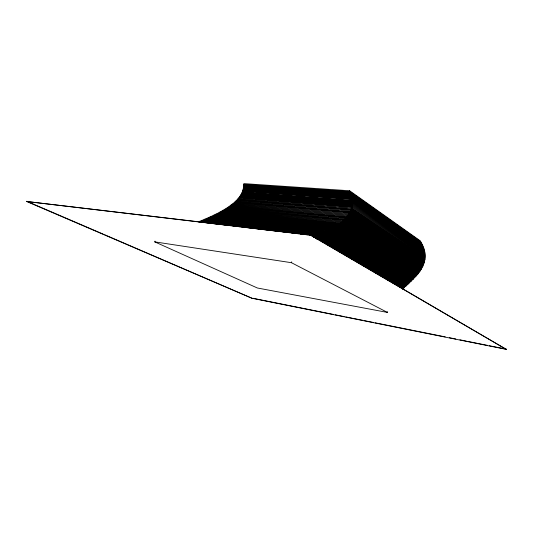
<?xml version="1.0" encoding="UTF-8"?>
<svg xmlns="http://www.w3.org/2000/svg" width="533" height="533" viewBox="0 0 533 533"><rect width="100%" height="100%" fill="white"/><g stroke="black" fill="none" stroke-linecap="round" stroke-linejoin="round"><path stroke-width="0.8" d="M506.297 349.382L310.839 235L26.65 201.494L252.036 298.28L506.297 349.382L310.732 235.353L310.839 235M421.15 269.412L421.343 268.665L345.091 219.063L344.851 219.929L421.15 269.412L419.498 269.185M424.968 254.747L425.167 253.988L352.353 203.926L240.896 194.885L241.129 194.125L352.599 203.06L352.353 203.926M425.028 255.68L425.221 254.927L352.28 204.892L240.403 195.704L240.643 194.945L352.526 204.026L352.28 204.892M425.048 256.606L425.241 255.853L352.166 205.851L239.877 196.517L240.117 195.758L352.413 204.985L352.166 205.851M346.903 217.464L347.15 216.598L422.669 266.253L422.476 267.006L346.903 217.464L229.97 206.258L230.203 205.505L347.529 216.625L422.862 266.187L423.062 265.434L347.776 215.758L347.529 216.625M425.028 257.526L425.221 256.773L352.007 206.797L239.317 197.317L239.557 196.557L352.246 205.931L351.8 207.737L425.161 257.679L424.968 258.432L351.547 208.663L237.651 198.909L237.412 199.668L351.254 209.589L424.868 259.331L425.067 258.578L351.5 208.723L351.793 207.803L238.318 198.136L238.084 198.896M424.361 261.969L424.561 261.217L350.381 211.428L350.141 212.294L424.361 261.969L422.722 261.756M411.19 281.204L411.389 280.451L330.7 231.082L330.447 231.948L411.19 281.204L409.551 280.951M413.308 279.105L413.501 278.353L333.711 228.957L212.274 215.672L212.034 216.418L333.458 229.823L413.308 279.105L411.669 278.859M414.674 277.68L414.874 276.933L335.657 227.511L214.739 214.493L214.499 215.245L335.41 228.377L414.674 277.68L413.035 277.433M416 276.234L416.193 275.488L337.549 226.039L217.158 213.293L216.918 214.046L337.302 226.905L416 276.234L414.361 275.994M416.839 274.755L416.639 275.508L338.228 226.159L218.104 213.433L218.343 212.68L338.475 225.292L416.839 274.755L415.194 274.515M423.735 248.931L423.928 248.171L352.246 198.089L242.988 189.895L242.748 190.661L352 198.949L423.049 248.451M417.266 274.768L417.466 274.015L339.374 224.54L219.516 212.067L219.276 212.82L339.128 225.406L417.266 274.768L415.627 274.528M417.879 274.022L418.079 273.276L340.261 223.78L220.675 211.441L220.435 212.194L340.014 224.646L417.879 274.022L416.24 273.789M418.472 273.276L418.671 272.523L341.127 223.014L340.88 223.88L418.472 273.276L416.44 273.036M419.051 272.516L419.244 271.763L341.966 222.241L341.72 223.107L419.051 272.516L417.406 272.283M424.548 251.882L424.741 251.123L352.599 201.101L241.995 192.46L241.755 193.219L352.36 201.96L424.928 252.089L424.728 252.849M420.144 270.977L420.337 270.231L343.578 220.669L343.339 221.535L420.144 270.977L418.498 270.744M424.868 253.801L425.067 253.042L352.38 202.946L241.342 194.059L241.582 193.299L352.626 202.087L352.38 202.946M402.495 289.266L402.695 288.52L318.221 239.184L316.569 238.984M401.576 288.346L403.208 288.606L403.401 287.86L319.254 238.524L315.969 238.124M402.282 287.68L403.927 287.947L404.121 287.2L320.3 237.871L313.69 237.072M403.934 285.615L406.099 285.954L406.299 285.208L323.438 235.872L199.482 221.235L199.242 221.981M405.193 285.028L406.832 285.282L407.025 284.535L324.484 235.2L200.781 220.695L200.541 221.442M407.558 284.615L407.758 283.869L325.53 234.527L325.277 235.393L407.558 284.615L405.107 284.229M406.126 283.609L408.291 283.936L408.491 283.19L326.569 233.847L203.366 219.616L203.133 220.362M409.024 283.256L409.217 282.51L327.608 233.161L204.659 219.063L204.419 219.809L327.362 234.027L409.024 283.256L407.385 283.003M155.016 241.129L154.763 241.875L257.366 287.993L387.444 312.425L387.644 311.665M351.514 196.897L351.76 196.037L243.441 188.142L243.208 188.909L351.514 196.897L378.736 215.952M345.564 219.116L345.81 218.25L421.81 267.866L421.616 268.619L345.564 219.116L227.225 207.55L226.985 208.303L344.851 219.929M351.78 197.93L352.027 197.07L243.235 189.022L242.995 189.788L351.78 197.93L423.375 247.925L423.568 247.172L352.027 197.07M346.497 217.424L422.256 267.066L422.056 267.819L346.25 218.29L346.497 217.424L229.237 206.191L228.997 206.951M352 198.949L352.246 198.089M352.166 199.962L352.413 199.102L242.695 190.761L242.462 191.52M348.122 215.772L348.369 214.906L423.422 264.608L423.222 265.361L348.122 215.772L231.149 204.805L230.909 205.558M352.286 200.968L352.533 200.108L242.368 191.614L242.129 192.373L352.286 200.968L424.321 250.903L424.515 250.15L352.533 200.108M348.682 214.919L348.922 214.053L423.755 263.775L423.555 264.528L348.682 214.919L232.062 204.092L231.828 204.852L233.267 205.658M352.36 201.96L352.599 201.101M349.202 214.053L349.448 213.187L424.055 262.929L423.855 263.682L349.202 214.053L232.954 203.379L232.714 204.139M349.934 212.314L424.321 262.076L424.128 262.829L349.688 213.173L349.934 212.314L234.64 201.927L234.407 202.68M350.554 211.401L350.794 210.535L424.761 260.344L424.568 261.097L350.554 211.401L235.439 201.181L235.206 201.94L350.141 212.294M236.712 200.435L236.945 199.675L351.167 209.636L424.934 259.464L424.734 260.217L350.927 210.495L351.5 208.723M335.41 228.377L335.657 227.511M336.363 227.644L336.609 226.778L215.952 213.893L215.718 214.646L336.363 227.644L415.347 276.96L415.54 276.214L336.609 226.778M337.302 226.905L337.549 226.039M338.228 226.159L338.475 225.292M339.128 225.406L339.374 224.54M340.014 224.646L340.261 223.78M349.395 191.614L349.641 190.761L243.834 183.619L243.594 184.378L349.395 191.614L351.42 193.046M349.928 192.693L350.168 191.833L243.841 184.538L243.601 185.297L349.928 192.693L351.953 194.119M350.401 193.752L350.647 192.893L243.808 185.451L243.568 186.217L350.401 193.752L378.15 213.3M342.539 222.321L342.786 221.455L419.804 270.997L419.604 271.75L342.539 222.321L222.934 210.175L222.701 210.928M350.821 194.811L351.067 193.952L243.728 186.357L243.494 187.123L350.821 194.811L422.016 244.854L422.216 244.101L351.067 193.952M344.351 219.869L420.85 269.451L420.657 270.198L344.105 220.735L344.351 219.869L226.185 208.216L225.945 208.969M351.194 195.858L351.44 194.998L243.608 187.256L243.368 188.016L351.194 195.858L422.516 245.886L422.716 245.133L351.44 194.998M408.291 283.936L326.323 234.713L326.569 233.847M327.362 234.027L327.608 233.161M328.395 233.341L328.648 232.475L205.945 218.51L205.705 219.256L328.395 233.341L409.75 282.577L409.944 281.83L328.648 232.475M329.427 232.648L329.674 231.782L410.67 281.144L410.47 281.89L329.427 232.648L206.984 218.703L207.224 217.95L330.447 231.948M331.713 230.383L412.102 279.758L411.902 280.505L331.466 231.249L331.713 230.383L209.762 216.824L209.529 217.571M332.465 230.536L332.712 229.67L211.021 216.251L210.782 216.998L332.465 230.536L412.609 279.805L412.809 279.059L332.712 229.67M333.458 229.823L333.711 228.957M334.444 229.103L334.691 228.237L213.513 215.085L213.273 215.832L334.444 229.103L413.994 278.393L414.194 277.646L334.691 228.237M403.208 288.606L319.007 239.39L319.254 238.524M403.927 287.947L320.047 238.731L320.3 237.871M321.339 237.205L404.84 286.541L404.647 287.287L321.093 238.071L321.339 237.205L312.271 236.119M322.385 236.539L405.566 285.875L405.373 286.621L322.139 237.405L322.385 236.539L309.227 234.973M406.099 285.954L323.185 236.739L323.438 235.872M406.832 285.282L324.231 236.066L324.484 235.2M387.444 312.425L291.464 262.702L291.724 261.816M252.036 298.28L104.655 234.74M233.574 203.413L233.814 202.653L349.688 213.173M235.972 201.194L236.212 200.435L350.927 210.495M238.717 198.109L238.957 197.35L352.04 206.871M223.8 210.282L224.04 209.529L343.339 221.535M224.886 209.629L225.119 208.876L344.105 220.735M228.004 207.63L228.244 206.877L346.25 218.29M208.263 218.137L208.496 217.391L331.466 231.249M201.834 220.902L202.074 220.156L326.323 234.713M341.72 223.107L221.815 210.815L221.575 211.561L340.88 223.88M202.66 221.002L325.277 235.393M201.361 221.541L324.231 236.066M198.183 221.768L199.822 221.961M201.467 222.154L208.876 223.034M210.515 223.234L231.082 225.679M232.728 225.872L240.13 226.758M241.775 226.951L271.39 230.476M273.036 230.669L280.438 231.549M282.084 231.748L289.486 232.628M291.131 232.821L298.533 233.707M300.179 233.9L307.581 234.78M26.65 201.494L323.185 236.739M312.271 236.226L322.139 237.405M313.677 237.178L321.093 238.071M315.916 238.231L320.047 238.731M317.362 239.19L319.007 239.39M423.229 259.118L424.868 259.331M421.223 265.967L422.862 266.187M421.023 266.034L422.669 266.253M154.763 241.875L291.464 262.702M252.902 298.26L333.585 314.457M335.21 314.783L344.178 316.589M345.81 316.915L352.326 318.221M353.959 318.547L362.92 320.346M364.552 320.679L373.513 322.478M375.145 322.805L445.228 336.876M449.306 337.689L455.822 339.001M459.899 339.821L466.415 341.127M468.047 341.453L477.015 343.252M478.641 343.578L487.608 345.384M489.234 345.71L506.35 349.142M26.737 201.254L103.129 234.08M231.149 204.805L232.595 205.611M352.413 199.102L424.248 249.164L424.048 249.924L352.846 200.435M351.76 196.037L423.169 246.153L422.969 246.912L412.082 239.29M380.096 216.904L410.716 238.338M379.509 214.253L421.476 243.814L421.67 243.061L350.647 192.893M352.773 193.999L356.817 196.864M358.169 197.816L364.239 202.114M365.591 203.066L369.635 205.925M370.988 206.884L377.058 211.175M378.41 212.127L382.461 214.992M383.807 215.945L389.876 220.236M391.229 221.195L402.701 229.303M404.047 230.256L415.52 238.364M416.866 239.317L420.237 241.702L420.437 240.949L349.641 190.761M353.306 195.071L364.792 203.18M366.144 204.132L370.202 206.997M371.548 207.95L377.63 212.241M378.983 213.193L390.469 221.302M391.822 222.254L420.883 242.762L421.077 242.009L350.168 191.833"/></g></svg>
